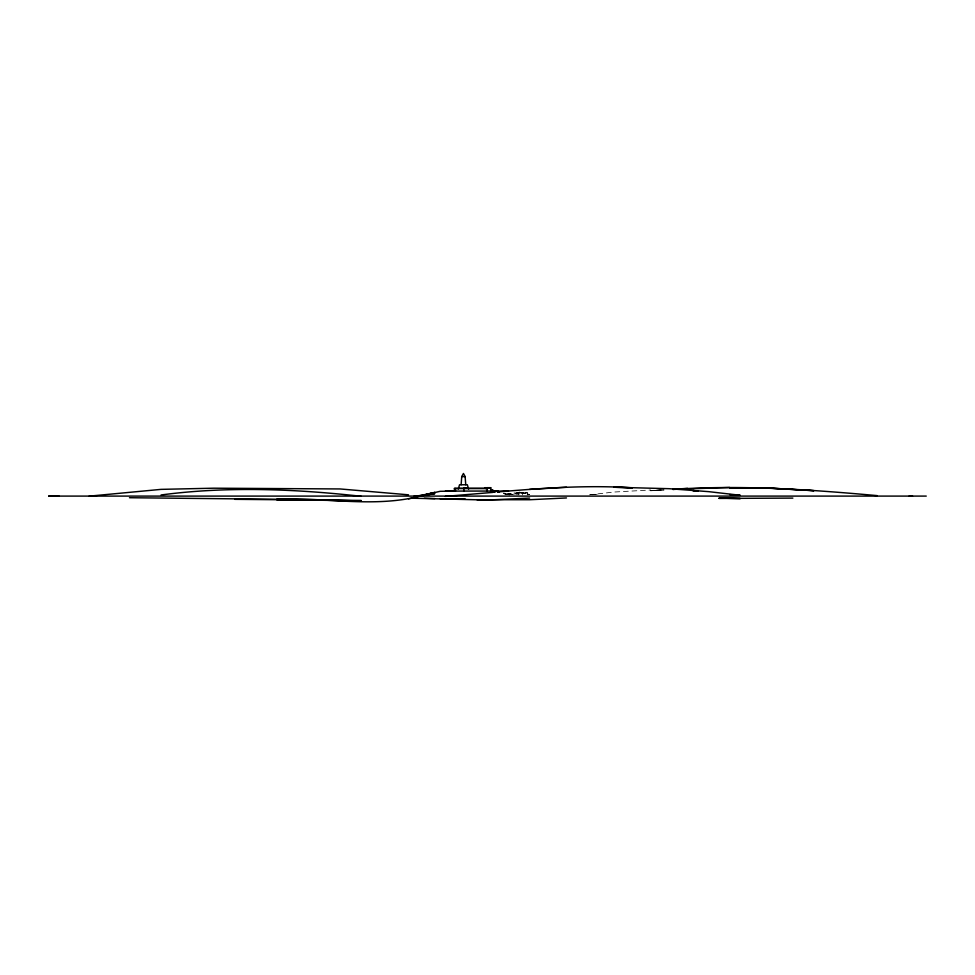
<?xml version="1.0" encoding="UTF-8"?>
<svg xmlns="http://www.w3.org/2000/svg" width="975" height="975" viewBox="0 0 975 975"><rect width="100%" height="100%" fill="white"/><g stroke="black" fill="none" stroke-linecap="round" stroke-linejoin="round"><path stroke-width="0.73" stroke-dasharray="4.88 3.66" d="M518.919 492.948L518.919 495.044M589.448 494.861L613.86 492.046L650.715 489.986M592.325 494.776L598.065 494.24L588.01 494.776M661.038 489.913L650.715 490.498L662.513 489.913M514.008 492.948L527.572 492.948M520.76 493.569L526.159 493.569M515.702 494.776L518.505 494.776M507.938 493.472L515.092 494.873M503.648 493.569L509.364 494.691M507.817 493.472L514.922 494.873M503.563 493.569L509.242 494.691M508.194 493.667L514.008 494.849M508.072 493.667L513.837 494.849M520.406 492.351L529.62 494.581M519.09 492.034L529.62 494.593L520.406 492.29M527.572 495.044L527.572 492.716L514.008 492.716L514.008 495.044M522.649 492.716L522.649 495.044M663.987 489.913L650.715 490.778L663.987 489.913M519.2 493.338L515.117 493.569L519.2 493.338M509.645 494.91L503.843 493.728L509.511 494.91"/><path stroke-width="1.46" d="M461.114 484.77L461.748 476.592L463.442 473.448L465.124 476.592L465.758 484.77M458.25 489.097L459.542 484.77L467.33 484.77L468.622 489.097M424.32 494.91L440.115 491.315L455.435 491.034L455.471 488.548M276.9 499.224C324.163 497.092 372.828 507.999 419.408 496.324M422.212 495.617L434.85 492.399L413.79 497.031L419.408 496.129M408.525 498.871L413.79 497.75M422.212 495.678L434.85 493.655L413.79 496.324M161.07 494.971C227.516 486.147 294.694 488.962 361.14 496.287M498.03 491.936C542.648 488.085 587.511 484.916 632.287 487.829L613.86 487.232L669.142 488.694L708.63 491.644L740.22 495.276L729.69 494.617M492.765 492.399L445.38 496.385M89.115 496.165L161.07 489.365L213.72 488.195L340.08 488.95L408.525 494.812M503.295 491.473L508.56 491.022L498.03 491.071M529.62 489.389L566.475 487.232M729.69 487.463L672.835 489.401C740.927 484.794 809.262 489.487 877.11 495.617M672.835 489.328L687.57 488.365M566.475 497.945L529.62 499.736L476.97 499.724M529.62 498.091L487.5 500.053L413.79 498.237M792.87 498.103L719.16 498.432M455.435 491.071L445.38 491.095L490.778 491.059L495.068 491.9M461.748 476.592L465.124 476.592M467.89 487.914L463.856 487.683L467.732 487.914M490.778 487.914L484.989 487.683L485.501 488.548M485.501 488.122L486.659 488.024M454.435 488.548L487.256 488.548M912.539 496.092L48.75 496.092L59.036 496.092M909.114 496.092L926.25 496.092M319.02 499.736L129.48 497.725M234.78 499.334L361.14 500.443M465.477 499.249L440.115 498.725M424.32 498.237L434.85 498.578M451.12 498.712L461.175 499.078M451.401 498.737L464.929 499.261M499.358 491.79L490.778 490.12L499.432 491.888M499.298 491.79L490.778 490.12L499.492 491.888M495.044 491.9L490.778 491.059L490.778 487.683L486.659 487.683L486.659 488.548M487.256 491.059L487.256 488.304L454.435 488.304L454.435 491.059M463.856 488.548L463.856 491.059M740.22 498.554L719.16 498.115L740.22 498.554M319.02 499.834L276.9 499.614L319.02 499.834M771.81 488.231L729.69 487.829L771.81 488.304L813.93 490.681L771.81 488.231M319.02 499.98L276.9 499.505L361.14 500.918L319.02 499.98M698.1 490.949L692.835 490.571L698.1 490.949"/></g></svg>
